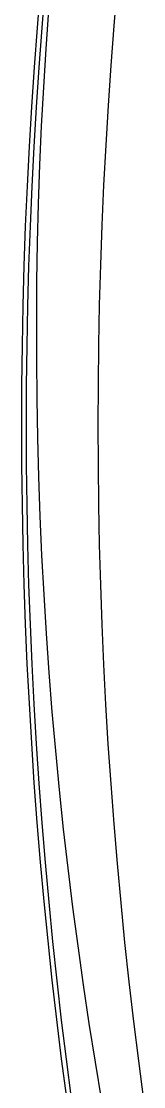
# Model space of a CAD drawing. Extents: x -1 to 217, y -22 to 302.
# Drawn here: x -1.3 to 4.4, y 108.5 to 158.7 of the extents above; entities that cross this region are included whole.
import ezdxf

# ---------------------------------------------------------------- set-up
doc = ezdxf.new("R2010")
doc.units = 0

msp = doc.modelspace()

# ---------------------------------------------------------------- linework, layer by layer
at = {"layer": 'ELLIPSES'}
for p, q in [((-0.432, 160.248), (-0.586, 158.384)), ((-0.208, 160.242), (-0.362, 158.378)), ((3.178, 160.339), (3.021, 158.469)), ((-0.051, 159.213), (-0.178, 157.396)), ((-0.586, 158.384), (-0.725, 156.518)), ((-0.362, 158.378), (-0.501, 156.511)), ((3.021, 158.469), (2.879, 156.597)), ((-0.178, 157.396), (-0.289, 155.574)), ((-0.725, 156.518), (-0.85, 154.65)), ((-0.501, 156.511), (-0.626, 154.642)), ((2.879, 156.597), (2.752, 154.722)), ((-0.289, 155.574), (-0.384, 153.749)), ((2.752, 154.722), (2.639, 152.844)), ((-0.85, 154.65), (-0.96, 152.78)), ((-0.626, 154.642), (-0.736, 152.771)), ((-0.384, 153.749), (-0.463, 151.92)), ((-0.96, 152.78), (-1.055, 150.907)), ((-0.736, 152.771), (-0.832, 150.898)), ((2.639, 152.844), (2.542, 150.965)), ((-0.463, 151.92), (-0.526, 150.089)), ((-1.055, 150.907), (-1.136, 149.034)), ((-0.832, 150.898), (-0.912, 149.023)), ((2.542, 150.965), (2.459, 149.084)), ((-0.526, 150.089), (-0.572, 148.255)), ((-1.136, 149.034), (-1.202, 147.159)), ((-0.912, 149.023), (-0.979, 147.147)), ((2.459, 149.084), (2.392, 147.202)), ((-0.572, 148.255), (-0.603, 146.418)), ((-1.202, 147.159), (-1.254, 145.283)), ((-0.979, 147.147), (-1.03, 145.271)), ((2.392, 147.202), (2.339, 145.319)), ((-0.603, 146.418), (-0.618, 144.579)), ((-1.254, 145.283), (-1.291, 143.406)), ((-1.03, 145.271), (-1.067, 143.393)), ((2.339, 145.319), (2.302, 143.435)), ((-0.618, 144.579), (-0.617, 142.739)), ((-1.291, 143.406), (-1.313, 141.529)), ((-1.067, 143.393), (-1.089, 141.515)), ((2.302, 143.435), (2.279, 141.551)), ((-0.617, 142.739), (-0.6, 140.897)), ((-1.313, 141.529), (-1.32, 139.652)), ((-1.089, 141.515), (-1.096, 139.637)), ((2.279, 141.551), (2.271, 139.666)), ((-0.6, 140.897), (-0.566, 139.053)), ((-1.32, 139.652), (-1.313, 137.774)), ((-1.096, 139.637), (-1.089, 137.759)), ((2.271, 139.666), (2.278, 137.781)), ((-0.566, 139.053), (-0.517, 137.209)), ((-1.313, 137.774), (-1.291, 135.897)), ((-1.089, 137.759), (-1.067, 135.881)), ((2.278, 137.781), (2.3, 135.897)), ((-0.517, 137.209), (-0.451, 135.364)), ((-1.291, 135.897), (-1.255, 134.021)), ((-1.067, 135.881), (-1.03, 134.003)), ((2.3, 135.897), (2.337, 134.013)), ((-0.451, 135.364), (-0.37, 133.518)), ((-1.255, 134.021), (-1.204, 132.145)), ((-1.03, 134.003), (-0.979, 132.127)), ((2.337, 134.013), (2.389, 132.13)), ((-0.37, 133.518), (-0.272, 131.673)), ((-1.204, 132.145), (-1.138, 130.27)), ((-0.979, 132.127), (-0.912, 130.251)), ((2.389, 132.13), (2.456, 130.248)), ((-0.272, 131.673), (-0.159, 129.827)), ((-1.138, 130.27), (-1.057, 128.396)), ((-0.912, 130.251), (-0.832, 128.376)), ((2.456, 130.248), (2.538, 128.367)), ((-0.159, 129.827), (-0.029, 127.982)), ((-1.057, 128.396), (-0.962, 126.524)), ((-0.832, 128.376), (-0.736, 126.504)), ((2.538, 128.367), (2.635, 126.488)), ((-0.029, 127.982), (0.116, 126.137)), ((-0.962, 126.524), (-0.852, 124.654)), ((-0.736, 126.504), (-0.626, 124.632)), ((0.116, 126.137), (0.278, 124.294)), ((2.635, 126.488), (2.747, 124.61)), ((-0.852, 124.654), (-0.728, 122.785)), ((-0.626, 124.632), (-0.501, 122.763)), ((2.747, 124.61), (2.873, 122.735)), ((0.278, 124.294), (0.455, 122.452)), ((-0.728, 122.785), (-0.589, 120.919)), ((-0.501, 122.763), (-0.362, 120.896)), ((2.873, 122.735), (3.015, 120.863)), ((0.455, 122.452), (0.648, 120.611)), ((-0.589, 120.919), (-0.435, 119.056)), ((-0.362, 120.896), (-0.208, 119.032)), ((0.648, 120.611), (0.857, 118.772)), ((3.015, 120.863), (3.171, 118.992)), ((-0.435, 119.056), (-0.267, 117.195)), ((-0.208, 119.032), (-0.039, 117.171)), ((0.857, 118.772), (1.082, 116.935)), ((3.171, 118.992), (3.343, 117.125)), ((-0.267, 117.195), (-0.084, 115.337)), ((-0.039, 117.171), (0.144, 115.312)), ((3.343, 117.125), (3.528, 115.261)), ((1.082, 116.935), (1.323, 115.101)), ((-0.084, 115.337), (0.113, 113.482)), ((0.144, 115.312), (0.341, 113.457)), ((1.323, 115.101), (1.579, 113.269)), ((3.528, 115.261), (3.729, 113.401)), ((0.113, 113.482), (0.324, 111.631)), ((0.341, 113.457), (0.553, 111.605)), ((1.579, 113.269), (1.852, 111.44)), ((3.729, 113.401), (3.945, 111.544)), ((0.324, 111.631), (0.551, 109.784)), ((0.553, 111.605), (0.78, 109.757)), ((3.945, 111.544), (4.175, 109.691)), ((1.852, 111.44), (2.14, 109.614)), ((0.551, 109.784), (0.791, 107.941)), ((0.78, 109.757), (1.021, 107.913)), ((2.14, 109.614), (2.443, 107.792)), ((4.175, 109.691), (4.42, 107.842))]:
    msp.add_line(p, q, dxfattribs=at)

doc.saveas('drawing.dxf')
